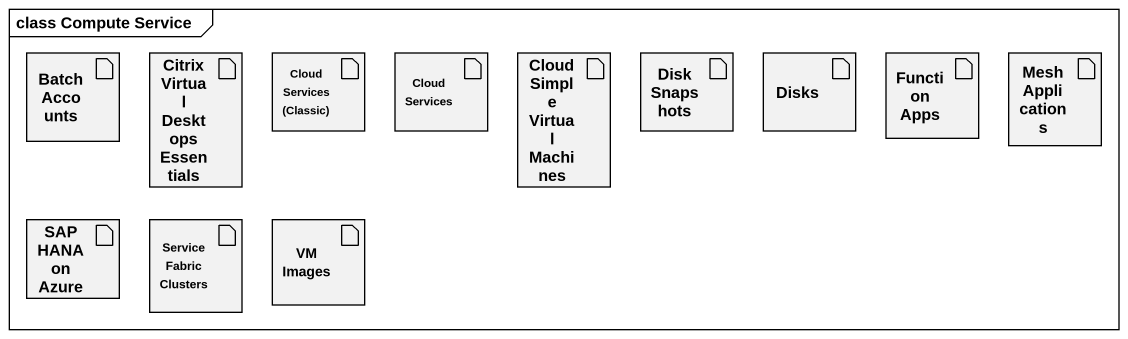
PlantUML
@startuml
mainframe class Compute Service
artifact "Batch Accounts" as Batch_Accounts
artifact "Citrix Virtual Desktops Essentials" as Citrix_Virtual_Desktops
artifact "Cloud Services (Classic)" as Cloud_Services_Classic
artifact "Cloud Services" as Cloud_Services
artifact "CloudSimple Virtual Machines" as CloudSimple_Virtual_Machines
artifact "Disk Snapshots" as Disk_Snapshots
artifact Disks
artifact "Function Apps" as Function_Apps
artifact "Mesh Applications" as Mesh_Applications
artifact "SAP HANA on Azure" as SAP_HANA_on_Azure
artifact "Service Fabric Clusters" as Service_Fabric_Clusters
artifact "VM Images" as VM_Images
@enduml
